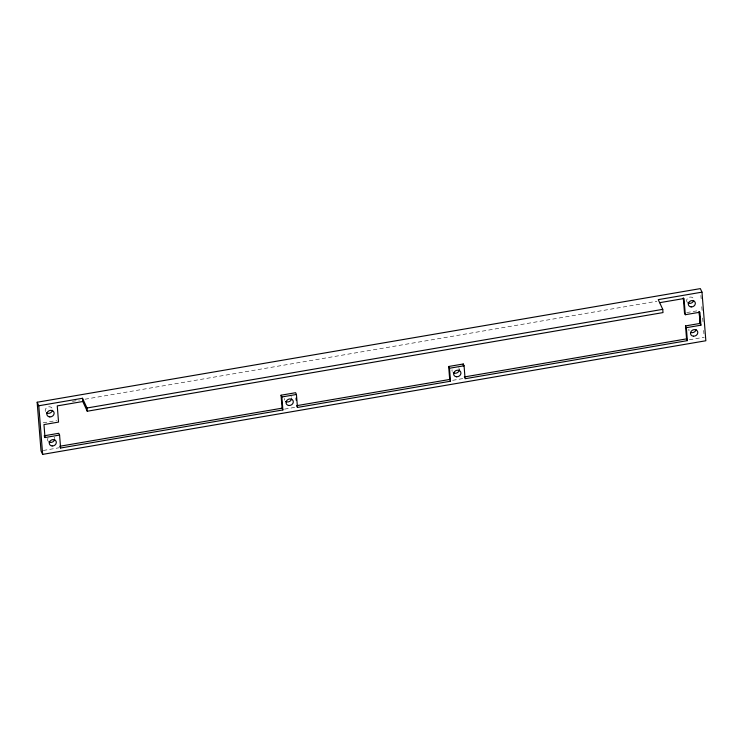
<?xml version="1.0" encoding="UTF-8"?>
<svg xmlns="http://www.w3.org/2000/svg" width="743" height="743" viewBox="0 0 743 743"><rect width="100%" height="100%" fill="white"/><g stroke="black" fill="none" stroke-linecap="round" stroke-linejoin="round"><path stroke-width="0.56" stroke-dasharray="3.71 2.79" d="M72.452 401.378L79.315 400.208M85.036 399.223L656.905 301.249M43.159 422.823L56.607 420.519M686.736 312.562L699.098 310.509M43.298 450.462L59.31 447.723M284.569 409.124L294.86 407.368M452.654 380.332L462.954 378.568M689.355 339.774L704.215 337.229M700.89 295.398L701.16 298.788M701.791 306.701L702.154 311.224M702.692 318.013L703.054 322.536M703.677 330.449L703.946 333.839M687.275 302.299A3.613 3.093 -24.8 0 1 688.622 297.553A3.613 3.093 -24.8 0 1 693.525 298.816M452.199 371.398A3.743 3.195 -24.8 0 1 452.069 369.726M458.682 367.804A3.743 3.195 -24.8 0 1 459.109 368.519M689.058 330.821A3.743 3.195 -24.8 0 1 688.928 329.14M45.397 411.529A3.743 3.195 -24.8 0 1 47.663 407.118A3.743 3.195 -24.8 0 1 52.307 408.65M54.1 437.172A3.613 3.093 -24.8 0 1 54.694 438.658M48.249 441.342A3.613 3.093 -24.8 0 1 47.998 438.212M284.578 400.124A3.743 3.195 -24.8 0 1 284.448 398.443M291.061 396.521A3.743 3.195 -24.8 0 1 291.488 397.236"/><path stroke-width="1.11" d="M37.15 402.242L700.352 288.618L701.986 292.148L705.85 340.758L42.648 454.382L41.014 450.852L37.15 402.242L38.785 405.771L42.648 454.382M38.785 405.771L82.51 398.276L86.996 407.991L87.256 411.232L662.997 312.589L662.747 309.348L658.261 299.633L701.986 292.148M87.256 411.232L82.77 401.517L57.257 405.892L58.548 422.098L43.967 424.587L44.998 437.553L59.579 435.054L60.61 448.02L282.888 409.941L281.857 396.976L281.049 395.211L295.621 392.713L296.438 394.477L297.469 407.443L450.518 381.224L449.487 368.259L448.67 366.494L463.242 363.996L464.059 365.76L465.09 378.726L687.368 340.638L686.346 327.682L685.529 325.908L700.101 323.419L700.918 325.183L686.346 327.682M659.626 302.689L684.024 298.51L685.315 314.716L699.887 312.218L700.918 325.183M86.996 407.991L662.747 309.348M281.857 396.976L296.438 394.477M449.487 368.259L464.059 365.76M282.888 409.941L282.08 408.176L59.793 446.255L60.61 448.02M450.518 381.224L449.701 379.459L296.652 405.678L297.469 407.443M464.273 376.961L686.56 338.873L687.368 340.638M685.315 314.716L684.498 312.952L683.291 297.822M59.579 435.054L58.762 433.29L44.19 435.788L44.998 437.553M699.154 311.531L700.101 323.419L699.182 311.586M685.529 325.908L686.56 338.873M463.242 363.996L463.418 366.16M448.67 366.494L449.701 379.459M296.048 398.118L296.225 400.273M281.049 395.211L282.08 408.176M82.51 398.276L82.77 401.517M693.656 300.441A3.613 3.093 -24.8 0 1 687.879 302.847M459.295 369.336A3.743 3.195 -24.8 0 1 457.289 372.717A3.743 3.195 -24.8 0 1 453.258 372.698M696.098 329.613A3.743 3.195 -24.8 0 1 690.916 332.502M52.437 410.322A3.743 3.195 -24.8 0 1 46.456 412.82M54.638 439.484A3.613 3.093 -24.8 0 1 48.862 441.899M291.618 398.917A3.743 3.195 -24.8 0 1 285.637 401.415M456.592 376.785A3.743 3.195 -24.8 0 0 460.744 372.048A3.743 3.195 -24.8 0 0 454.53 371.639A3.743 3.195 -24.8 0 0 456.592 376.785M691.157 306.924A3.613 3.093 -24.8 0 0 695.16 302.345A3.613 3.093 -24.8 0 0 689.16 301.955A3.613 3.093 -24.8 0 0 691.157 306.924M693.451 336.198A3.743 3.195 -24.8 0 0 697.603 331.471A3.743 3.195 -24.8 0 0 691.389 331.062A3.743 3.195 -24.8 0 0 693.451 336.198M49.79 416.916A3.743 3.195 -24.8 0 0 53.942 412.179A3.743 3.195 -24.8 0 0 47.728 411.771A3.743 3.195 -24.8 0 0 49.79 416.916M288.971 405.502A3.743 3.195 -24.8 0 0 293.113 400.765A3.743 3.195 -24.8 0 0 286.909 400.356A3.743 3.195 -24.8 0 0 288.971 405.502M52.131 445.967A3.613 3.093 -24.8 0 0 56.143 441.398A3.613 3.093 -24.8 0 0 50.143 440.998A3.613 3.093 -24.8 0 0 52.131 445.967"/></g></svg>
